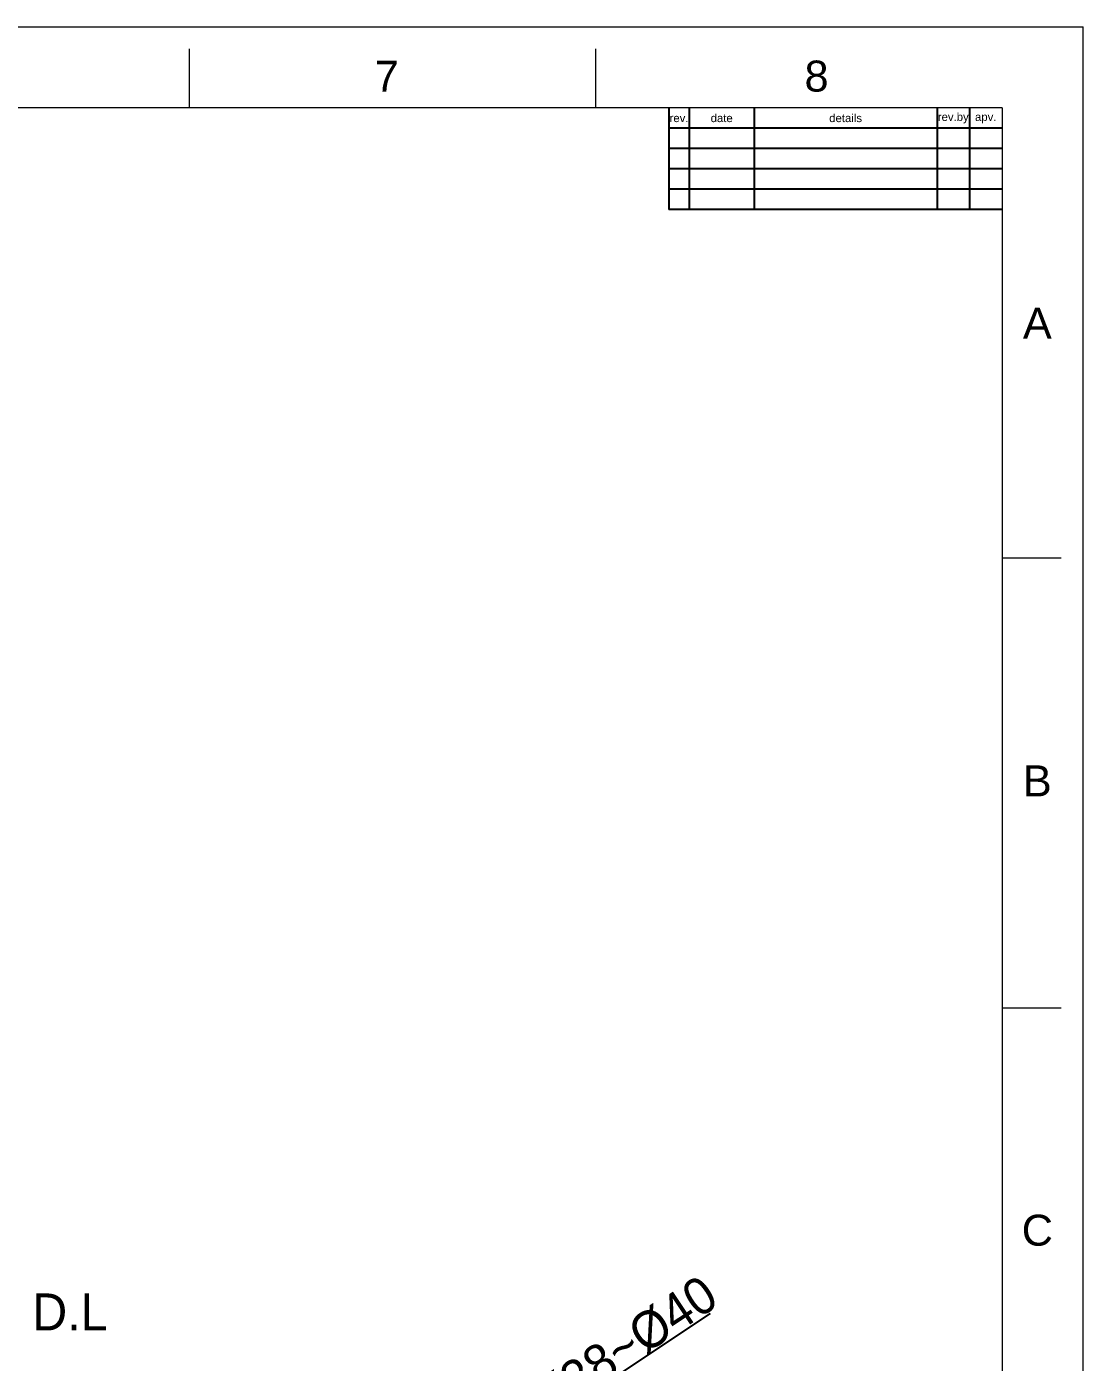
# Model space of a CAD drawing. Header units: millimetres. Extents: x 21205 to 22591, y -3891 to -2911.
# Drawn here: x 22162 to 22591, y -3453 to -2911 of the extents above; entities that cross this region are included whole.
import ezdxf

# ---------------------------------------------------------------- set-up
doc = ezdxf.new("R2010")
doc.units = ezdxf.units.MM
doc.header["$LTSCALE"] = 0.1
doc.layers.get('0').update_dxf_attribs({"lineweight": 13})
doc.layers.add('3', color=3, linetype='Continuous', lineweight=9)
doc.layers.add('FORM', color=7, linetype='Continuous')
doc.layers.add('TEXT', color=2, linetype='Continuous')
doc.styles.add('Daelim Dimension', font='')
doc.styles.get("Standard").update_dxf_attribs({"font": 'arial.ttf'})
doc.styles.get('Daelim Dimension').set_extended_font_data('HYGothic-Extra')
doc.dimstyles.new('A4', dxfattribs={"dimtxt": 4, "dimasz": 3.5, "dimexe": 0.7, "dimexo": 0.625, "dimgap": 0.5, "dimtad": 1, "dimdec": 1, "dimdsep": 46, "dimtxsty": 'Standard', "dimcen": 2.5, "dimclrd": 5, "dimclre": 5, "dimclrt": 7, "dimadec": 3, "dimazin": 2, "dimtfac": 1, "dimtdec": 1, "dimtmove": 0, "dimatfit": 3, "dimfxl": 0, "dimarcsym": 0})

# ---------------------------------------------------------------- blocks, each defined once
blk = doc.blocks.new('*D123')
at = {"layer": '3', "color": 3, "lineweight": -2}
for p, q in [((22439.82, -3433.32), (22365.48, -3482.79)), ((22304.43, -3523.42), (22353, -3491.1)), ((22291.95, -3531.73), (22279.46, -3540.04))]:
    blk.add_line(p, q, dxfattribs=at)
at = {"layer": '3', "color": 3}
for points in [[(22364.1, -3480.71), (22366.87, -3484.87), (22353, -3491.1)], [(22290.56, -3529.65), (22293.33, -3533.81), (22304.43, -3523.42)]]:
    blk.add_solid(points, dxfattribs=at)
at = {"layer": 'Defpoints', "color": 0}
for p in [(22353, -3491.1), (22304.43, -3523.42)]:
    blk.add_point(p, dxfattribs=at)
at = {"layer": '3', "color": 3, "insert": (22404.47, -3447.24), "char_height": 15, "attachment_point": 5, "rotation": 33.6436}
blk.add_mtext('{\\fMS PGothic|b0|i0|c129|p34;%%C38~%%C40}', dxfattribs=at)

msp = doc.modelspace()

# ---------------------------------------------------------------- linework, layer by layer
at = {"color": 7, "linetype": 'Continuous'}
for p, q in [((21205.3, -2910.59), (22591.3, -2910.59)), ((22591.3, -3890.69), (22591.3, -2910.59)), ((22228.3, -2943.59), (22228.3, -2919.61)), ((22393.3, -2943.59), (22393.3, -2919.61)), ((22558.3, -2943.59), (21238.3, -2943.59)), ((22558.3, -3126.4), (22582.29, -3126.4)), ((22558.31, -3309.22), (22582.29, -3309.22))]:
    msp.add_line(p, q, dxfattribs=at)
at = {"linetype": 'Continuous'}
msp.add_line((22558.3, -2943.59), (22558.3, -3857.69), dxfattribs=at)
at = {"layer": 'FORM'}
for p, q in [((22423, -2943.59), (22423, -2984.84)), ((22431.25, -2943.59), (22431.25, -2984.84)), ((22457.65, -2943.59), (22457.65, -2984.84)), ((22531.9, -2943.59), (22531.9, -2984.84)), ((22545.1, -2943.59), (22545.1, -2984.84)), ((22558.3, -2951.84), (22423, -2951.84)), ((22558.3, -2960.09), (22423, -2960.09)), ((22558.3, -2968.34), (22423, -2968.34)), ((22558.3, -2976.59), (22423, -2976.59)), ((22558.3, -2984.84), (22423, -2984.84))]:
    msp.add_line(p, q, dxfattribs=at)

# ---------------------------------------------------------------- texts
at = {"char_height": 12.58, "attachment_point": 5}
for s, width, insert in [('7', 50, (22308.44, -2930.74)), ('8', 50, (22482.98, -2930.74)), ('A', 10, (22572.64, -3031.03)), ('B', 10, (22572.64, -3216.98)), ('C', 10, (22572.64, -3399.61))]:
    msp.add_mtext_dynamic_manual_height_columns(s, width=width, gutter_width=12.5, heights=[0], dxfattribs=dict(at, insert=insert))
at = {"color": 3, "insert": (22179.75, -3432.72), "char_height": 15.002, "attachment_point": 5, "style": 'Daelim Dimension'}
msp.add_mtext('D.L', dxfattribs=at)
at = {"layer": 'TEXT', "char_height": 3.3, "attachment_point": 5}
for s, width, insert in [('date', 16, (22444.45, -2947.72)), ('details', 45, (22494.78, -2947.72)), ('rev.by', 8, (22538.5, -2947.72)), ('apv.', 8, (22551.7, -2947.72)), ('rev.', 5, (22427.13, -2947.72))]:
    msp.add_mtext_dynamic_manual_height_columns(s, width=width, gutter_width=12.5, heights=[0], dxfattribs=dict(at, insert=insert))

# ---------------------------------------------------------------- dimensions: what is measured, and where the dimension line sits
at = {"layer": '3', "color": 0}
dim = msp.add_diameter_dim_2p(p1=(22304.43, -3523.42), p2=(22353, -3491.1), text='{\\fMS PGothic|b0|i0|c129|p34;%%C38~%%C40}', dimstyle='A4', override={"dimtxt": 15, "dimasz": 15, "dimclrd": 3, "dimclre": 3, "dimclrt": 3, "dimfxl": 0.5}, dxfattribs=at)
dim.commit()
dim.dimension.update_dxf_attribs({"geometry": '*D123', "text_midpoint": (22404.47, -3447.24)})

doc.saveas('drawing.dxf')
